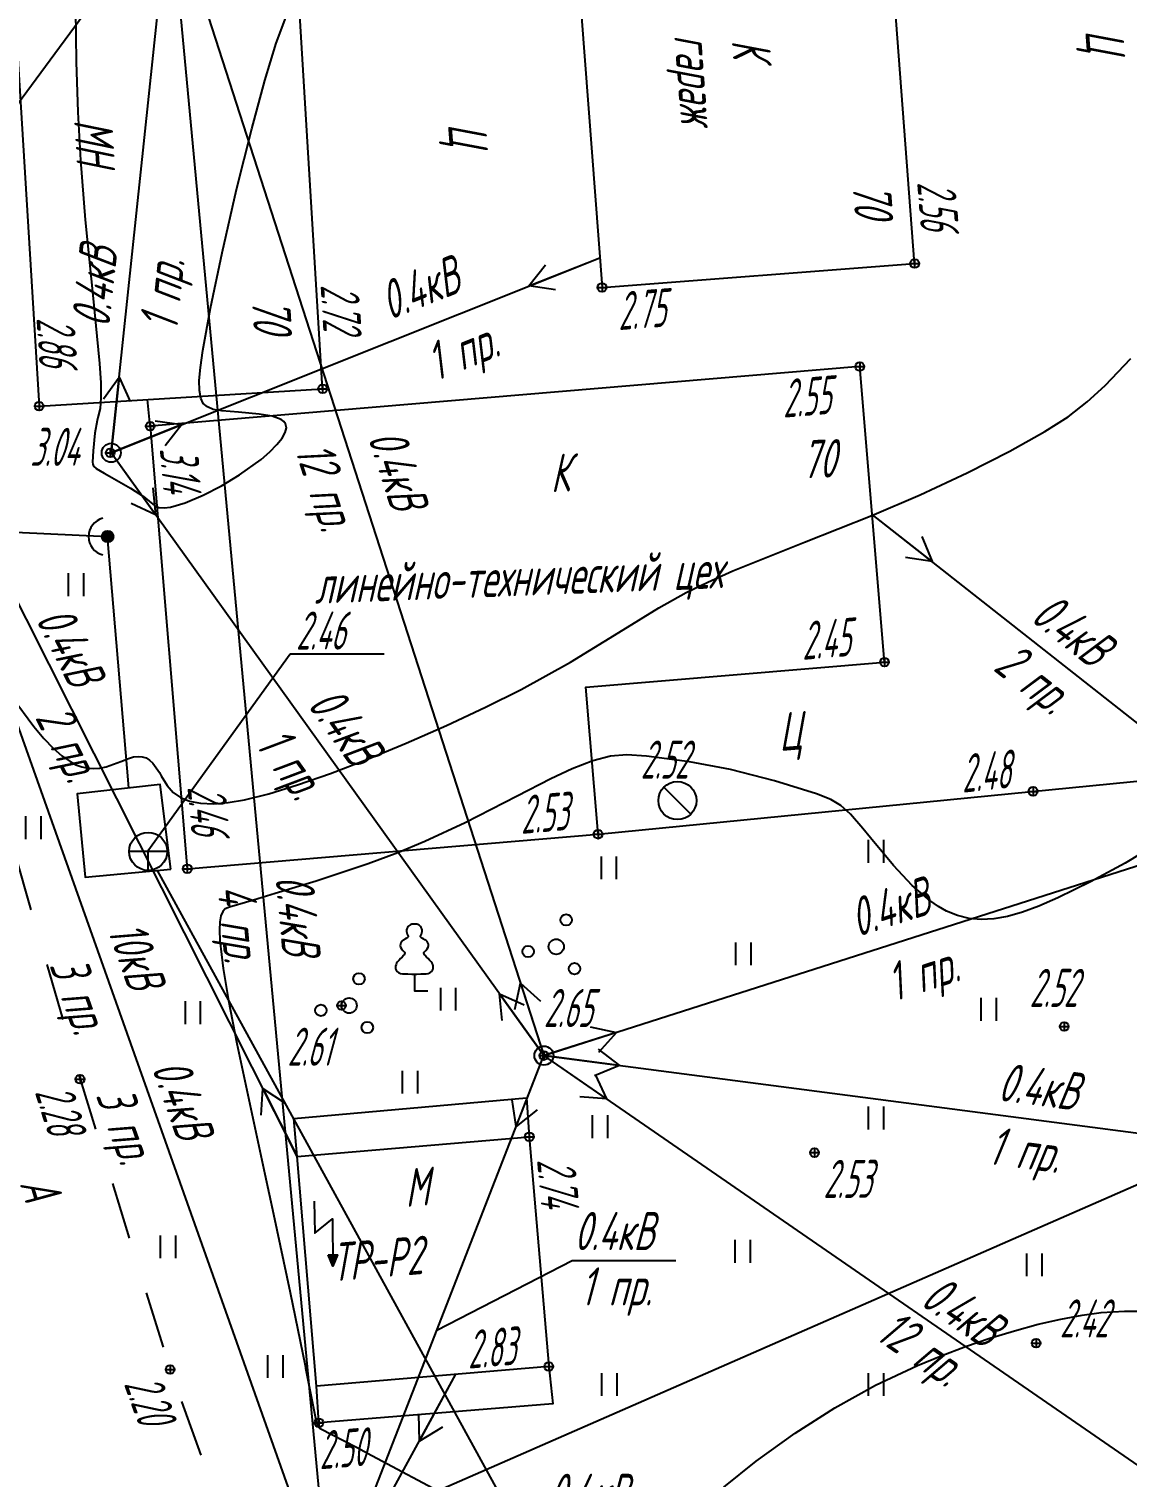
# Model space of a CAD drawing. Extents: x 1233805 to 1234355, y 654698 to 655114.
# Drawn here: x 1233962.3 to 1233991.12, y 654830.27 to 654868.29 of the extents above; entities that cross this region are included whole.
import ezdxf

# ---------------------------------------------------------------- set-up
doc = ezdxf.new("R2010")
doc.units = 0
doc.linetypes.add('ИИDash_15_15', pattern=[3, 1.5, -1.5])
for name, color, linetype, lineweight in [('ИИ_ВОДОПРОВОДЫ', 80, 'Continuous', 25), ('ИИ_ГОРИЗОНТАЛИ_ОСН', 32, 'Continuous', 25), ('ИИ_ДОРОГИ_АД', 7, 'Continuous', 25), ('ИИ_ЛЭП_ВН', 250, 'Continuous', 25), ('ИИ_ЛЭП_НН', 250, 'Continuous', 25), ('ИИ_ОБОРУДОВАНИЕ', 250, 'Continuous', 25), ('ИИ_ОГРАДЫ', 7, 'Continuous', 25), ('ИИ_ОТМЕТКИ', 7, 'Continuous', 25), ('ИИ_СООРУЖЕНИЕ', 7, 'Continuous', 25), ('ИИ_СТРОЕНИЕ', 7, 'Continuous', 25), ('ИИ_ТЕПЛОТРАССА', 5, 'Continuous', 25), ('ИИ_ТРУБОПРОВОДЫ', 7, 'Continuous', 25), ('ИИ_УГОДЬЯ', 7, 'Continuous', 25)]:
    doc.layers.add(name, color=color, linetype=linetype, lineweight=lineweight)
doc.styles.add('VNIPISIMPLEXCUR', font='simplex.shx', dxfattribs={"width": 0.8, "oblique": 15})
doc.styles.add('ГОСТ 2.304 КУРСИВ', font='cs_gost2304.shx', dxfattribs={"oblique": 15})
doc.linetypes.add('ИИ052801П', pattern='A,2,[39,3dservice.shx,S=0.8,R=0,X=0,Y=0],2', length=4)
doc.linetypes.add('ИИ054741_6', pattern='A,2,-0.5,[35,3dservice.shx,S=1,R=0,X=0,Y=0],-0.5,2', length=5)
doc.linetypes.add('ИИ054742_3', pattern='A,2,-0.5,[4,3dservice.shx,S=1,R=0,X=0,Y=0],-0.5,2', length=5)
doc.linetypes.add('ИИ251215', pattern='A,8,-0.6,["2Т",VNIPISIMPLEXCUR,S=2,R=0,X=0,Y=-1],-4.4,24', length=37)
doc.linetypes.add('ИИ251222', pattern='A,2,-2,3,-0.6,["В",VNIPISIMPLEXCUR,S=2,R=0,X=0,Y=-1],-2.8,3,-2,8,-2,8,-2,6', length=41.4)
doc.linetypes.add('ИИ251225', pattern='A,2,-2,3,-0.6,["2Т",VNIPISIMPLEXCUR,S=2,R=0,X=0,Y=-1],-4.4,3,-2,8,-2,8,-2,6', length=43)

# ---------------------------------------------------------------- blocks, each defined once
blk = doc.blocks.new('ИИ05401')
at = {"color": 0, "linetype": 'Continuous', "lineweight": 25}
for points in [[(-0.4, 1.2), (-0.4, 0)], [(0.4, 1.2), (0.4, 0)]]:
    blk.add_lwpolyline(points, dxfattribs=at)
blk = doc.blocks.new('ИИ053881')
at = {"color": 0, "linetype": 'Continuous', "lineweight": 25}
blk.add_lwpolyline([(0, 0.875), (0.129, 0.876), (0.342, 0.878), (0.479, 0.882), (0.614, 0.891), (0.726, 0.907), (0.816, 0.94), (0.906, 1), (0.956, 1.071), (0.983, 1.151), (0.991, 1.231), (0.986, 1.295), (0.963, 1.379), (0.932, 1.445), (0.884, 1.516), (0.798, 1.61), (0.719, 1.692), (0.646, 1.766), (0.575, 1.842), (0.536, 1.889), (0.511, 1.929), (0.501, 1.967), (0.504, 1.992), (0.518, 2.017), (0.545, 2.049), (0.608, 2.115), (0.679, 2.198), (0.732, 2.29), (0.745, 2.372), (0.736, 2.444), (0.709, 2.515), (0.672, 2.575), (0.633, 2.617), (0.596, 2.646), (0.548, 2.678), (0.495, 2.709), (0.408, 2.76), (0.363, 2.789), (0.336, 2.812), (0.324, 2.831), (0.321, 2.846), (0.325, 2.865), (0.335, 2.89), (0.353, 2.928), (0.372, 2.968), (0.4, 3.034), (0.413, 3.103), (0.412, 3.19), (0.398, 3.247), (0.363, 3.319), (0.32, 3.377), (0.284, 3.414), (0.246, 3.444), (0.181, 3.476), (0.125, 3.489), (0.07, 3.496), (0, 3.5), (-0.07, 3.496), (-0.125, 3.489), (-0.181, 3.476), (-0.246, 3.444), (-0.284, 3.414), (-0.32, 3.377), (-0.363, 3.319), (-0.398, 3.247), (-0.412, 3.19), (-0.413, 3.103), (-0.4, 3.034), (-0.372, 2.968), (-0.353, 2.928), (-0.335, 2.89), (-0.325, 2.865), (-0.321, 2.846), (-0.324, 2.831), (-0.336, 2.812), (-0.363, 2.789), (-0.408, 2.76), (-0.495, 2.709), (-0.548, 2.678), (-0.596, 2.646), (-0.633, 2.617), (-0.672, 2.575), (-0.709, 2.515), (-0.736, 2.444), (-0.745, 2.372), (-0.732, 2.29), (-0.679, 2.198), (-0.608, 2.115), (-0.545, 2.049), (-0.518, 2.017), (-0.504, 1.992), (-0.501, 1.967), (-0.511, 1.929), (-0.536, 1.889), (-0.575, 1.842), (-0.646, 1.766), (-0.719, 1.692), (-0.798, 1.61), (-0.884, 1.516), (-0.932, 1.445), (-0.963, 1.379), (-0.986, 1.295), (-0.991, 1.231), (-0.983, 1.151), (-0.956, 1.071), (-0.906, 1), (-0.816, 0.94), (-0.726, 0.907), (-0.614, 0.891), (-0.479, 0.882), (-0.342, 0.878), (-0.129, 0.876)], close=True, dxfattribs=at)
blk.add_lwpolyline([(0, 0.875), (0, 0), (0.7, 0)], dxfattribs=at)
blk = doc.blocks.new('ИИ05394')
at = {"color": 0, "linetype": 'Continuous', "lineweight": 25}
for centre, radius in [((0.52, 1.407), 0.3), ((-1.479, -0.253), 0.3), ((0, 0), 0.4), ((0.958, -1.154), 0.3)]:
    blk.add_circle(centre, radius, dxfattribs=at)
blk = doc.blocks.new('ИИ051144')
at = {"color": 0, "linetype": 'Continuous', "lineweight": 25, "flags": 128}
for points in [[(4, 0), (0, 0)], [(2.775, 0.707), (4, 0), (2.775, -0.707)]]:
    blk.add_lwpolyline(points, dxfattribs=at)
blk = doc.blocks.new('ИИ051081')
at = {"linetype": 'Continuous', "lineweight": 25}
blk.add_hatch(color=0, dxfattribs=at).paths.add_polyline_path([(-0.05, 0, 1), (0.05, 0, 1)])
at = {"color": 0, "linetype": 'Continuous', "lineweight": 25}
for radius in [0.5, 0.05]:
    blk.add_circle((0, 0), radius, dxfattribs=at)
blk = doc.blocks.new('ИИ05112')
at = {"linetype": 'Continuous'}
blk.add_hatch(color=0, dxfattribs=at).paths.add_polyline_path([(-0.201, 0.618), (0.297, 0.578), (0, 0)])
at = {"color": 0, "linetype": 'Continuous'}
blk.add_lwpolyline([(-0.691, 3.5), (-0.79, 1.812), (0.199, 2.492), (0, 0)], dxfattribs=at)
blk.add_lwpolyline([(-0.201, 0.618), (0.297, 0.578), (0, 0)], close=True, dxfattribs=at)
blk = doc.blocks.new('ИИ051178')
at = {"color": 0, "linetype": 'Continuous', "lineweight": 25, "flags": 128}
for points in [[(1, 0), (-1, 0)], [(0, -1), (0, 0)]]:
    blk.add_lwpolyline(points, dxfattribs=at)
at = {"color": 0, "linetype": 'Continuous', "lineweight": 25}
blk.add_circle((0, 0), 1, dxfattribs=at)
at = {"color": 0, "linetype": 'Continuous', "style": 'VNIPISIMPLEXCUR', "oblique": 15, "width": 0.8}
for tag, p in [('NUMBER', (1.7, -1)), ('HATCH', (1.7, -4.4)), ('HEIGHT', (1.7, -7.8)), ('TOP1', (1.7, -11.2)), ('TOP2', (1.7, -14.6)), ('TOP3', (1.7, -18)), ('TOP4', (1.7, -21.4)), ('TOP5', (1.7, -24.8)), ('BOTTOM', (1.7, -28.2))]:
    blk.add_attdef(tag, p, '', height=2, dxfattribs=at)
blk = doc.blocks.new('ИИ12126')
at = {"linetype": 'Continuous'}
h = blk.add_hatch(dxfattribs=at)
h.set_pattern_fill('ANSI31', color=0, scale=0.01, angle=45, style=0)
edge = h.paths.add_edge_path()
edge.add_arc((0, 0), 0.3, 0, 360)
at = {"color": 0, "linetype": 'Continuous'}
blk.add_circle((0, 0), 0.3, dxfattribs=at)
blk.add_arc((0, 0), 1, 105, 255, dxfattribs=at)
blk = doc.blocks.new('ИИ051171')
at = {"color": 0, "linetype": 'Continuous', "lineweight": 25, "flags": 128}
blk.add_lwpolyline([(0.707, -0.707), (-0.707, 0.707)], dxfattribs=at)
at = {"color": 0, "linetype": 'Continuous', "lineweight": 25}
blk.add_circle((0, 0), 1, dxfattribs=at)
at = {"color": 0, "linetype": 'Continuous', "style": 'VNIPISIMPLEXCUR', "oblique": 15, "width": 0.8}
for tag, p in [('NUMBER', (1.7, -1)), ('HATCH', (1.7, -4.4)), ('HEIGHT', (1.7, -7.8)), ('TOP1', (1.7, -11.2)), ('TOP2', (1.7, -14.6)), ('TOP3', (1.7, -18)), ('TOP4', (1.7, -21.4)), ('TOP5', (1.7, -24.8)), ('BOTTOM', (1.7, -28.2))]:
    blk.add_attdef(tag, p, '', height=2, dxfattribs=at)
blk = doc.blocks.new('PICKET')
at = {"color": 0, "linetype": 'Continuous', "lineweight": 25}
for p, q in [((-0.23, 0), (0.23, 0)), ((0, 0.23), (0, -0.23))]:
    blk.add_line(p, q, dxfattribs=at)
blk.add_circle((0, 0), 0.23, dxfattribs=at)
at = {"color": 0, "linetype": 'Continuous', "style": 'VNIPISIMPLEXCUR', "oblique": 15, "width": 0.8}
blk.add_attdef('OTMETKA', (1.25, 0.3), '', height=2, dxfattribs=at)
at = {"color": 8, "linetype": 'Continuous', "style": 'VNIPISIMPLEXCUR', "oblique": 15, "width": 0.8, "flags": 1}
blk.add_attdef('NOMER', (1.25, -2.7), '', height=2, dxfattribs=at)
blk = doc.blocks.new('*U168')
at = {"color": 0, "linetype": 'ByBlock', "lineweight": -2}
for points in [[(0, 0), (7.461, 10.346)], [(7.461, 10.346), (12.405, 10.346)]]:
    blk.add_lwpolyline(points, dxfattribs=at)

msp = doc.modelspace()

# ---------------------------------------------------------------- linework, layer by layer
at = {"layer": 'ИИ_ВОДОПРОВОДЫ', "linetype": 'ИИ251222', "flags": 128}
msp.add_lwpolyline([(1233961.805, 654824.993), (1234007.509, 654845.007), (1234046.966, 654859.039)], dxfattribs=at)
at = {"layer": 'ИИ_ГОРИЗОНТАЛИ_ОСН', "flags": 128}
for points, elevation in [([(1233963.517, 654868.791), (1233963.534, 654867.426), (1233963.578, 654866.105), (1233963.649, 654864.839), (1233963.776, 654863.278), (1233963.984, 654861.215), (1233964.152, 654859.506), (1233964.184, 654858.994), (1233964.187, 654858.604), (1233964.164, 654858.325), (1233964.109, 654858.088), (1233964.085, 654858.005), (1233964.025, 654857.673), (1233963.98, 654857.209), (1233963.966, 654856.915), (1233963.972, 654856.862), (1233963.994, 654856.809), (1233964.059, 654856.75), (1233964.271, 654856.625), (1233964.412, 654856.547), (1233964.964, 654856.235), (1233965.306, 654856.01), (1233965.453, 654855.89), (1233965.595, 654855.779), (1233965.708, 654855.728), (1233965.844, 654855.713), (1233966.017, 654855.735), (1233966.399, 654855.849), (1233966.867, 654856.044), (1233967.356, 654856.294), (1233967.828, 654856.579), (1233968.391, 654856.987), (1233968.622, 654857.187), (1233968.808, 654857.374), (1233968.943, 654857.542), (1233969.026, 654857.691), (1233969.057, 654857.817), (1233969.036, 654857.921), (1233968.989, 654857.981), (1233968.915, 654858.033), (1233968.681, 654858.118), (1233968.337, 654858.177), (1233967.802, 654858.224), (1233967.359, 654858.262), (1233967.132, 654858.301), (1233966.981, 654858.363), (1233966.875, 654858.458), (1233966.807, 654858.596), (1233966.772, 654858.792), (1233966.769, 654859.054), (1233966.798, 654859.4), (1233966.861, 654859.85), (1233967.062, 654860.958), (1233967.368, 654862.411), (1233967.749, 654864.072), (1233968.145, 654865.669), (1233968.487, 654866.934), (1233968.789, 654867.917), (1233969.063, 654868.66)], 3), ([(1233961.855, 654850.745), (1233962.427, 654849.971), (1233962.689, 654849.663), (1233962.935, 654849.407), (1233963.165, 654849.203), (1233963.378, 654849.053), (1233963.532, 654848.971), (1233963.686, 654848.914), (1233963.842, 654848.88), (1233964, 654848.869), (1233964.157, 654848.88), (1233964.321, 654848.913), (1233964.711, 654849.057), (1233964.913, 654849.138), (1233965.046, 654849.175), (1233965.165, 654849.189), (1233965.273, 654849.18), (1233965.372, 654849.148), (1233965.465, 654849.091), (1233965.553, 654849.01), (1233965.725, 654848.764), (1233965.771, 654848.679), (1233965.924, 654848.423), (1233966.082, 654848.244), (1233966.278, 654848.108), (1233966.514, 654848.013), (1233966.802, 654847.959), (1233967.138, 654847.947), (1233967.523, 654847.979), (1233967.959, 654848.053), (1233968.594, 654848.209), (1233969.349, 654848.44), (1233970.215, 654848.742), (1233971.17, 654849.108), (1233972.204, 654849.535), (1233973.259, 654850), (1233974.286, 654850.48), (1233975.223, 654850.947), (1233976.518, 654851.659), (1233977.899, 654852.511), (1233978.833, 654853.092), (1233979.554, 654853.493), (1233980.116, 654853.767), (1233980.776, 654854.059), (1233982.657, 654854.812), (1233984.421, 654855.513), (1233985.691, 654856.06), (1233986.928, 654856.637), (1233988.05, 654857.204), (1233988.967, 654857.717), (1233989.575, 654858.108), (1233990.076, 654858.494), (1233990.547, 654858.931), (1233991.221, 654859.633)], 2.5), ([(1233991.957, 654846.919), (1233991.073, 654846.39), (1233990.16, 654845.892), (1233989.307, 654845.473), (1233988.807, 654845.256), (1233988.375, 654845.097), (1233987.987, 654844.988), (1233987.631, 654844.925), (1233987.296, 654844.907), (1233986.979, 654844.935), (1233986.676, 654845.008), (1233986.384, 654845.129), (1233986.17, 654845.25), (1233985.949, 654845.402), (1233985.484, 654845.802), (1233984.989, 654846.325), (1233984.385, 654847.054), (1233984.191, 654847.295), (1233983.864, 654847.671), (1233983.608, 654847.903), (1233983.346, 654848.061), (1233982.973, 654848.209), (1233981.871, 654848.55), (1233980.713, 654848.842), (1233979.637, 654849.047), (1233978.513, 654849.196), (1233977.989, 654849.23), (1233977.562, 654849.194), (1233977.098, 654849.077), (1233976.555, 654848.866), (1233975.994, 654848.599), (1233975.111, 654848.145), (1233973.745, 654847.447), (1233972.693, 654846.958), (1233971.977, 654846.661), (1233971.2, 654846.369), (1233969.833, 654845.91), (1233968.764, 654845.587), (1233968.764, 654845.587), (1233968.191, 654845.418), (1233967.559, 654845.23), (1233967.452, 654845.186), (1233967.383, 654845.116), (1233967.334, 654845.003), (1233967.305, 654844.844), (1233967.296, 654844.627), (1233967.308, 654844.352), (1233967.394, 654843.624), (1233967.539, 654842.779), (1233967.759, 654841.649), (1233968.492, 654838.22), (1233968.721, 654837.173), (1233969.157, 654835.118), (1233969.546, 654833.195), (1233969.559, 654833.128), (1233969.814, 654831.859), (1233969.876, 654831.607), (1233969.938, 654831.545), (1233969.946, 654831.542), (1233970.892, 654831.056), (1233971.295, 654830.837), (1233973.304, 654829.765)], 2.5), ([(1233980.538, 654830.003), (1233981.39, 654830.682), (1233982.413, 654831.424), (1233983.455, 654832.088), (1233984.524, 654832.678), (1233985.626, 654833.198), (1233986.242, 654833.453), (1233986.879, 654833.693), (1233987.525, 654833.913), (1233988.168, 654834.11), (1233988.793, 654834.279), (1233989.389, 654834.417), (1233989.944, 654834.52), (1233990.447, 654834.588), (1233991.053, 654834.627), (1233991.777, 654834.623)], 2.5)]:
    msp.add_lwpolyline(points, dxfattribs=dict(at, elevation=elevation))
at = {"layer": 'ИИ_ДОРОГИ_АД', "linetype": 'ИИDash_15_15', "flags": 128}
msp.add_lwpolyline([(1233959.096, 654822.006), (1233963.325, 654823.85), (1233962.586, 654827.758), (1233961.317, 654834.175), (1233960.294, 654840.277), (1233960.188, 654844.502), (1233959.025, 654848.986), (1233958.125, 654849.706), (1233957.033, 654854.552), (1233955.702, 654856.815), (1233954.609, 654858.602), (1233955.487, 654860.865), (1233958.556, 654858.947), (1233959.078, 654857.019), (1233958.946, 654855.11), (1233961.032, 654849.725), (1233963.638, 654840.712), (1233966.002, 654833.093), (1233968.19, 654826.985), (1233969.634, 654822.267), (1233970.21, 654821.971), (1233971.37, 654821.609), (1233983.364, 654823.071), (1233994.445, 654824.587), (1234002.148, 654825.517), (1234008.939, 654826.196), (1234013.097, 654826.94), (1234014.156, 654829.95), (1234015.401, 654834.283), (1234013.519, 654842.544), (1234013.45, 654843.56), (1234013.335, 654845.47), (1234013.056, 654849.449), (1234009.873, 654849.718), (1234007.665, 654849.905), (1234007.278, 654851.206), (1234006.431, 654851.238), (1234005.84, 654851.846), (1234002.099, 654851.494), (1234000.973, 654850.015), (1234000.512, 654849.44)], dxfattribs=at)
at = {"layer": 'ИИ_ЛЭП_ВН', "flags": 128}
msp.add_lwpolyline([(1233958.083, 654861.007), (1233970.192, 654826.909), (1233971.971, 654794.822), (1233974.531, 654745.11), (1233976.816, 654705.267), (1233977.1, 654701.12)], dxfattribs=at)
at = {"layer": 'ИИ_ЛЭП_НН', "flags": 128}
for points in [[(1233965.996, 654871.74), (1233958.083, 654861.007)], [(1233964.457, 654857.16), (1233965.996, 654871.74)], [(1233965.996, 654871.74), (1233975.816, 654841.333)], [(1233970.192, 654826.909), (1233965.996, 654871.74)], [(1233964.457, 654857.16), (1233977.281, 654862.282)], [(1233969.335, 654838.688), (1233958.083, 654861.007)], [(1233975.816, 654841.333), (1233964.457, 654857.16)], [(1233994.78, 654847.401), (1233984.432, 654855.544)], [(1233975.816, 654841.333), (1233994.78, 654847.401)], [(1233970.192, 654826.909), (1233975.816, 654841.333)], [(1233995.192, 654827.967), (1233975.816, 654841.333)], [(1233975.816, 654841.333), (1234027.123, 654834.629)], [(1233973.004, 654834.121), (1233976.557, 654835.956), (1233979.28, 654835.956)], [(1233970.192, 654826.909), (1233973.506, 654832.967)]]:
    msp.add_lwpolyline(points, dxfattribs=at)
at = {"layer": 'ИИ_ОБОРУДОВАНИЕ'}
msp.add_lwpolyline([(1233969.335, 654838.688), (1233975.433, 654839.203), (1233975.942, 654833.172), (1233969.844, 654832.658)], close=True, dxfattribs=at)
at = {"layer": 'ИИ_ОГРАДЫ', "linetype": 'ИИ054741_6'}
msp.add_lwpolyline([(1233977.237, 654847.144), (1234005.255, 654849.908), (1234005.155, 654851.346)], dxfattribs=at)
at = {"layer": 'ИИ_ОГРАДЫ', "linetype": 'ИИ054742_3', "flags": 128}
for points in [[(1233969.335, 654838.688), (1233969.247, 654839.682), (1233975.361, 654840.228), (1233975.433, 654839.203)], [(1233975.942, 654833.172), (1233976.046, 654832.187), (1233969.91, 654831.694), (1233969.844, 654832.658)]]:
    msp.add_lwpolyline(points, dxfattribs=at)
at = {"layer": 'ИИ_СООРУЖЕНИЕ', "linetype": 'ИИ052801П', "flags": 128}
msp.add_lwpolyline([(1233965.48, 654857.861), (1233965.411, 654858.559)], dxfattribs=at)
at = {"layer": 'ИИ_СТРОЕНИЕ'}
for points in [[(1233976.616, 654871.024), (1233977.341, 654861.503), (1233985.548, 654862.128), (1233984.823, 654871.649)], [(1233961.817, 654870.661), (1233962.563, 654858.386), (1233970.007, 654858.839), (1233969.261, 654871.113)], [(1233965.48, 654857.861), (1233966.455, 654846.24), (1233977.237, 654847.144), (1233976.913, 654851.008), (1233984.757, 654851.666), (1233984.107, 654859.423)]]:
    msp.add_lwpolyline(points, close=True, dxfattribs=at)
at = {"layer": 'ИИ_ТЕПЛОТРАССА', "linetype": 'ИИ251215', "flags": 128}
msp.add_lwpolyline([(1233931.516, 654856.298), (1233932.919, 654856.228), (1233933.588, 654856.219), (1233942.15, 654855.868), (1233954.679, 654855.389), (1233961.191, 654855.111), (1233964.364, 654854.96)], dxfattribs=at)
at = {"layer": 'ИИ_ТЕПЛОТРАССА', "linetype": 'ИИ251225', "flags": 128}
for points in [[(1233964.922, 654848.362), (1233964.364, 654854.96)], [(1233965.667, 654846.192), (1233978.625, 654822.583), (1233990.812, 654810.725)]]:
    msp.add_lwpolyline(points, dxfattribs=at)
at = {"layer": 'ИИ_ТРУБОПРОВОДЫ', "flags": 128}
msp.add_lwpolyline([(1233966.02, 654846.225), (1233965.742, 654848.455), (1233963.562, 654848.207), (1233963.77, 654846.017)], close=True, dxfattribs=at)

# ---------------------------------------------------------------- block references
at = {"layer": 'ИИ_ЛЭП_НН'}
for p, xscale, yscale, zscale, rotation in [((1233977.281, 654862.282), 0.4999999999999996, 0.4999999999999996, 0.4999999999999996, 201.7727536490357), ((1233964.457, 654857.16), 0.4999999999999997, 0.4999999999999997, 0.4999999999999997, 83.97280344447339), ((1233964.457, 654857.16), 0.4999999999999996, 0.4999999999999996, 0.4999999999999996, 21.77275364772208), ((1233964.457, 654857.16), 0.4999999999999997, 0.4999999999999997, 0.4999999999999997, 305.6669898466953), ((1233984.432, 654855.544), 0.4999999999999996, 0.4999999999999996, 0.4999999999999996, 321.7994261331517), ((1233975.816, 654841.333), 0.4999999999999997, 0.4999999999999997, 0.4999999999999997, 125.666989844213), ((1233975.816, 654841.333), 0.4999999999999995, 0.4999999999999995, 0.4999999999999995, 107.8969078042607), ((1233975.816, 654841.333), 0.4999999999999994, 0.4999999999999994, 0.4999999999999994, 17.74171075133654), ((1233975.816, 654841.333), 0.4999999999999997, 0.4999999999999997, 0.4999999999999997, 325.4024493107378), ((1233975.816, 654841.333), 0.4999999999999997, 0.4999999999999997, 0.4999999999999997, 352.5556634091045), ((1233975.816, 654841.333), 0.4999999999999996, 0.4999999999999996, 0.4999999999999996, 248.7003761249295), ((1233969.335, 654838.688), 0.4999999999999997, 0.4999999999999997, 0.4999999999999997, 116.755087985141), ((1233973.506, 654832.967), 0.4999999999999997, 0.4999999999999997, 0.4999999999999997, 241.3152399499983)]:
    msp.add_blockref('ИИ051144', p, dxfattribs=dict(at, xscale=xscale, yscale=yscale, zscale=zscale, rotation=rotation))
at = {"layer": 'ИИ_ЛЭП_НН', "xscale": 0.5, "yscale": 0.5, "zscale": 0.5}
for p in [(1233964.457, 654857.16), (1233975.816, 654841.333)]:
    msp.add_blockref('ИИ051081', p, dxfattribs=at)
at = {"layer": 'ИИ_ОБОРУДОВАНИЕ', "xscale": 0.4999999999999998, "yscale": 0.4999999999999998, "zscale": 0.4999999999999998, "rotation": 4.999999999999998}
msp.add_blockref('ИИ05112', (1233970.279, 654835.801), dxfattribs=at)
at = {"layer": 'ИИ_ОТМЕТКИ'}
ref = msp.add_blockref('PICKET', (1233985.548, 654862.128, 2.561), dxfattribs=dict(at, xscale=0.5, yscale=0.5, zscale=0.5))
ref.add_attrib('OTMETKA', '2.56', (1233985.614, 654864.26, 2.561), dxfattribs={"layer": '0', "color": 0, "linetype": 'Continuous', "height": 1, "rotation": 274.3542, "style": 'ГОСТ 2.304 КУРСИВ', "oblique": 15, "width": 0.65})
ref = msp.add_blockref('PICKET', (1233970.007, 654858.839, 2.718), dxfattribs=dict(at, xscale=0.5, yscale=0.5, zscale=0.5))
ref.add_attrib('OTMETKA', '2.72', (1233969.953, 654861.565, 2.718), dxfattribs={"layer": '0', "color": 0, "linetype": 'Continuous', "height": 1, "rotation": 273.4786, "style": 'ГОСТ 2.304 КУРСИВ', "oblique": 15, "width": 0.65})
ref = msp.add_blockref('PICKET', (1233977.341, 654861.503, 2.75), dxfattribs=dict(at, xscale=0.5, yscale=0.5, zscale=0.5))
ref.add_attrib('OTMETKA', '2.75', (1233977.779, 654860.38, 2.75), dxfattribs={"layer": '0', "color": 0, "linetype": 'Continuous', "height": 1, "rotation": 4.3542, "style": 'ГОСТ 2.304 КУРСИВ', "oblique": 15, "width": 0.65})
ref = msp.add_blockref('PICKET', (1233962.563, 654858.386, 2.859), dxfattribs=dict(at, xscale=0.5, yscale=0.5, zscale=0.5))
ref.add_attrib('OTMETKA', '2.86', (1233962.495, 654860.698, 2.859), dxfattribs={"layer": '0', "color": 0, "linetype": 'Continuous', "height": 1, "rotation": 273.4786, "style": 'ГОСТ 2.304 КУРСИВ', "oblique": 15, "width": 0.65})
ref = msp.add_blockref('PICKET', (1233984.107, 654859.423, 2.553), dxfattribs=dict(at, xscale=0.5, yscale=0.5, zscale=0.5))
ref.add_attrib('OTMETKA', '2.55', (1233982.102, 654858.081, 2.553), dxfattribs={"layer": '0', "color": 0, "linetype": 'Continuous', "height": 1, "rotation": 4.7932, "style": 'ГОСТ 2.304 КУРСИВ', "oblique": 15, "width": 0.65})
ref = msp.add_blockref('PICKET', (1233965.48, 654857.861, 3.135), dxfattribs=dict(at, xscale=0.5, yscale=0.5, zscale=0.5))
ref.add_attrib('OTMETKA', '3.14', (1233965.727, 654857.267, 3.135), dxfattribs={"layer": '0', "color": 0, "linetype": 'Continuous', "height": 1, "rotation": 274.7932, "style": 'ГОСТ 2.304 КУРСИВ', "oblique": 15, "width": 0.65})
ref = msp.add_blockref('PICKET', (1233964.432, 654857.16, 3.04), dxfattribs=dict(at, xscale=0.5, yscale=0.5, zscale=0.5))
ref.add_attrib('OTMETKA', '3.04', (1233962.33, 654856.816, 3.04), dxfattribs={"layer": '0', "color": 0, "linetype": 'Continuous', "height": 1, "style": 'ГОСТ 2.304 КУРСИВ', "oblique": 15, "width": 0.65})
ref = msp.add_blockref('PICKET', (1233984.757, 654851.666, 2.451), dxfattribs=dict(at, xscale=0.5, yscale=0.5, zscale=0.5))
ref.add_attrib('OTMETKA', '2.45', (1233982.608, 654851.722, 2.451), dxfattribs={"layer": '0', "color": 0, "linetype": 'Continuous', "height": 1, "rotation": 4.7932, "style": 'ГОСТ 2.304 КУРСИВ', "oblique": 15, "width": 0.65})
ref = msp.add_blockref('PICKET', (1233988.656, 654848.271, 2.479), dxfattribs=dict(at, xscale=0.5, yscale=0.5, zscale=0.5))
ref.add_attrib('OTMETKA', '2.48', (1233986.803, 654848.236, 2.479), dxfattribs={"layer": '0', "color": 0, "linetype": 'Continuous', "height": 1, "rotation": 5.6344, "style": 'ГОСТ 2.304 КУРСИВ', "oblique": 15, "width": 0.65})
ref = msp.add_blockref('PICKET', (1233966.455, 654846.24, 2.459), dxfattribs=dict(at, xscale=0.5, yscale=0.5, zscale=0.5))
ref.add_attrib('OTMETKA', '2.46', (1233966.458, 654848.383, 2.459), dxfattribs={"layer": '0', "color": 0, "linetype": 'Continuous', "height": 1, "rotation": 274.7932, "style": 'ГОСТ 2.304 КУРСИВ', "oblique": 15, "width": 0.65})
ref = msp.add_blockref('PICKET', (1233977.237, 654847.144, 2.529), dxfattribs=dict(at, xscale=0.5, yscale=0.5, zscale=0.5))
ref.add_attrib('OTMETKA', '2.53', (1233975.222, 654847.153, 2.529), dxfattribs={"layer": '0', "color": 0, "linetype": 'Continuous', "height": 1, "rotation": 4.7932, "style": 'ГОСТ 2.304 КУРСИВ', "oblique": 15, "width": 0.65})
ref = msp.add_blockref('PICKET', (1233989.475, 654842.097, 2.521), dxfattribs=dict(at, xscale=0.5, yscale=0.5, zscale=0.5))
ref.add_attrib('OTMETKA', '2.52', (1233988.566, 654842.612, 2.521), dxfattribs={"layer": '0', "color": 0, "linetype": 'Continuous', "height": 1, "style": 'ГОСТ 2.304 КУРСИВ', "oblique": 15, "width": 0.65})
ref = msp.add_blockref('PICKET', (1233975.816, 654841.333, 2.652), dxfattribs=dict(at, xscale=0.5, yscale=0.5, zscale=0.5))
ref.add_attrib('OTMETKA', '2.65', (1233975.813, 654842.084, 2.652), dxfattribs={"layer": '0', "color": 0, "linetype": 'Continuous', "height": 1, "style": 'ГОСТ 2.304 КУРСИВ', "oblique": 15, "width": 0.65})
ref = msp.add_blockref('PICKET', (1233970.501, 654842.648, 2.607), dxfattribs=dict(at, xscale=0.5, yscale=0.5, zscale=0.5))
ref.add_attrib('OTMETKA', '2.61', (1233969.086, 654841.067, 2.607), dxfattribs={"layer": '0', "color": 0, "linetype": 'Continuous', "height": 1, "style": 'ГОСТ 2.304 КУРСИВ', "oblique": 15, "width": 0.65})
ref = msp.add_blockref('PICKET', (1233963.638, 654840.712, 2.284), dxfattribs=dict(at, xscale=0.5, yscale=0.5, zscale=0.5))
ref.add_attrib('OTMETKA', '2.28', (1233962.447, 654840.38, 2.284), dxfattribs={"layer": '0', "color": 0, "linetype": 'Continuous', "height": 1, "rotation": 287.245, "style": 'ГОСТ 2.304 КУРСИВ', "oblique": 15, "width": 0.65})
ref = msp.add_blockref('PICKET', (1233975.433, 654839.203, 2.74), dxfattribs=dict(at, xscale=0.5, yscale=0.5, zscale=0.5))
ref.add_attrib('OTMETKA', '2.74', (1233975.635, 654838.593, 2.74), dxfattribs={"layer": '0', "color": 0, "linetype": 'Continuous', "height": 1, "rotation": 274.8221, "style": 'ГОСТ 2.304 КУРСИВ', "oblique": 15, "width": 0.65})
ref = msp.add_blockref('PICKET', (1233982.919, 654838.786, 2.531), dxfattribs=dict(at, xscale=0.5, yscale=0.5, zscale=0.5))
ref.add_attrib('OTMETKA', '2.53', (1233983.152, 654837.597, 2.531), dxfattribs={"layer": '0', "color": 0, "linetype": 'Continuous', "height": 1, "style": 'ГОСТ 2.304 КУРСИВ', "oblique": 15, "width": 0.65})
ref = msp.add_blockref('PICKET', (1233988.736, 654833.783, 2.424), dxfattribs=dict(at, xscale=0.5, yscale=0.5, zscale=0.5))
ref.add_attrib('OTMETKA', '2.42', (1233989.361, 654833.933, 2.424), dxfattribs={"layer": '0', "color": 0, "linetype": 'Continuous', "height": 1, "style": 'ГОСТ 2.304 КУРСИВ', "oblique": 15, "width": 0.65})
ref = msp.add_blockref('PICKET', (1233975.942, 654833.172, 2.83), dxfattribs=dict(at, xscale=0.5, yscale=0.5, zscale=0.5))
ref.add_attrib('OTMETKA', '2.83', (1233973.833, 654833.113, 2.83), dxfattribs={"layer": '0', "color": 0, "linetype": 'Continuous', "height": 1, "rotation": 4.8221, "style": 'ГОСТ 2.304 КУРСИВ', "oblique": 15, "width": 0.65})
ref = msp.add_blockref('PICKET', (1233966.002, 654833.093, 2.195), dxfattribs=dict(at, xscale=0.5, yscale=0.5, zscale=0.5))
ref.add_attrib('OTMETKA', '2.20', (1233964.784, 654832.716, 2.195), dxfattribs={"layer": '0', "color": 0, "linetype": 'Continuous', "height": 1, "rotation": 289.7057, "style": 'ГОСТ 2.304 КУРСИВ', "oblique": 15, "width": 0.65})
ref = msp.add_blockref('PICKET', (1233969.91, 654831.694, 2.504), dxfattribs=dict(at, xscale=0.5, yscale=0.5, zscale=0.5))
ref.add_attrib('OTMETKA', '2.50', (1233969.934, 654830.471, 2.504), dxfattribs={"layer": '0', "color": 0, "linetype": 'Continuous', "height": 1, "rotation": 4.5922, "style": 'ГОСТ 2.304 КУРСИВ', "oblique": 15, "width": 0.65})
at = {"layer": 'ИИ_ТЕПЛОТРАССА', "color": 7, "xscale": 0.5, "yscale": 0.5, "zscale": 0.5}
for name, p in [('ИИ12126', (1233964.364, 654854.96)), ('*U168', (1233965.422, 654846.71, 2.46))]:
    msp.add_blockref(name, p, dxfattribs=at)
at = {"layer": 'ИИ_ТЕПЛОТРАССА', "color": 7}
ref = msp.add_blockref('ИИ051178', (1233965.427, 654846.695, 2.46), dxfattribs=dict(at, xscale=0.5, yscale=0.5, zscale=0.5))
ref.add_attrib('HATCH', '2.46', (1233969.311, 654851.993, 2.46), dxfattribs={"layer": '0', "color": 0, "linetype": 'Continuous', "height": 1, "rotation": 360, "style": 'ГОСТ 2.304 КУРСИВ', "oblique": 15, "width": 0.65})
at = {"layer": 'ИИ_ТРУБОПРОВОДЫ'}
ref = msp.add_blockref('ИИ051171', (1233979.32, 654848.03, 2.52), dxfattribs=dict(at, xscale=0.5, yscale=0.5, zscale=0.5))
ref.add_attrib('HATCH', '2.52', (1233978.355, 654848.606, 2.52), dxfattribs={"layer": '0', "color": 0, "linetype": 'Continuous', "height": 1, "rotation": 360, "style": 'ГОСТ 2.304 КУРСИВ', "oblique": 15, "width": 0.65})
at = {"layer": 'ИИ_УГОДЬЯ', "xscale": 0.5, "yscale": 0.5, "zscale": 0.5}
for name, p in [('ИИ05401', (1233963.528, 654853.397)), ('ИИ05401', (1233962.407, 654847.019)), ('ИИ05401', (1233984.528, 654846.397)), ('ИИ05401', (1233977.517, 654845.965)), ('ИИ05394', (1233976.14, 654844.192, -11.67)), ('ИИ053881', (1233972.415, 654843.038, -11.67)), ('ИИ05401', (1233981.046, 654843.705)), ('ИИ05394', (1233970.701, 654842.648, -11.67)), ('ИИ05401', (1233973.297, 654842.517)), ('ИИ05401', (1233966.595, 654842.16)), ('ИИ05401', (1233987.487, 654842.246)), ('ИИ05401', (1233972.297, 654840.336)), ('ИИ05401', (1233984.528, 654839.397)), ('ИИ05401', (1233977.287, 654839.168)), ('ИИ05401', (1233965.941, 654836.014)), ('ИИ05401', (1233981.028, 654835.897)), ('ИИ05401', (1233988.687, 654835.542)), ('ИИ05401', (1233968.763, 654832.871)), ('ИИ05401', (1233977.528, 654832.397)), ('ИИ05401', (1233984.528, 654832.397))]:
    msp.add_blockref(name, p, dxfattribs=at)

# ---------------------------------------------------------------- texts
at = {"layer": 'ИИ_ДОРОГИ_АД', "style": 'ГОСТ 2.304 КУРСИВ', "oblique": 15, "width": 0.8}
for s, rotation, p in [('Ц', 274.3542, (1233990.025, 654868.248)), ('Ц', 274.3542, (1233973.296, 654865.794)), ('Ц', 4.7932, (1233982.005, 654849.328)), ('А', 287.245, (1233962.046, 654837.976))]:
    msp.add_text(s, height=1, rotation=rotation, dxfattribs=at).set_placement(p)
at = {"layer": 'ИИ_ЛЭП_ВН', "style": 'ГОСТ 2.304 КУРСИВ', "oblique": 15, "width": 0.8}
for s, p in [('10кВ', (1233964.353, 654844.629)), ('3 пр.', (1233962.826, 654843.71))]:
    msp.add_text(s, height=1, rotation=289.5517, dxfattribs=at).set_placement(p)
at = {"layer": 'ИИ_ЛЭП_НН', "style": 'ГОСТ 2.304 КУРСИВ', "oblique": 15, "width": 0.8}
for s, rotation, p in [('0.4кВ', 83.9728, (1233964.405, 654860.423)), ('1 пр.', 83.9728, (1233966.19, 654860.347)), ('0.4кВ', 21.7728, (1233971.757, 654860.634)), ('1 пр.', 21.7728, (1233972.979, 654859.031)), ('0.4кВ', 287.8969, (1233971.184, 654857.578)), ('12 пр.', 287.8969, (1233969.276, 654857.234)), ('0.4кВ', 321.7994, (1233988.549, 654852.779)), ('0.4кВ', 296.7551, (1233962.456, 654852.804)), ('2 пр.', 321.7994, (1233987.581, 654851.471)), ('0.4кВ', 305.667, (1233969.582, 654850.55)), ('2 пр.', 296.7551, (1233962.447, 654850.213)), ('1 пр.', 305.667, (1233968.224, 654849.492)), ('0.4кВ', 275.347, (1233968.763, 654846.036)), ('0.4кВ', 17.7417, (1233984.037, 654844.439)), ('4 пр.', 275.347, (1233967.243, 654845.763)), ('1 пр.', 17.7417, (1233985.011, 654842.745)), ('0.4кВ', 289.5517, (1233965.508, 654841.025)), ('0.4кВ', 352.5557, (1233987.703, 654840.16)), ('3 пр.', 289.5517, (1233964.044, 654840.293)), ('1 пр.', 352.5557, (1233987.452, 654838.488)), ('0.4кВ', 325.4024, (1233985.656, 654834.814)), ('12 пр.', 325.4024, (1233984.486, 654833.911))]:
    msp.add_text(s, height=1, rotation=rotation, dxfattribs=at).set_placement(p)
for s, p in [('0.4кВ', (1233976.605, 654836.228)), ('1 пр.', (1233976.778, 654834.774)), ('0.4кВ', (1233975.937, 654829.355))]:
    msp.add_text(s, height=1, dxfattribs=at).set_placement(p)
at = {"layer": 'ИИ_ОБОРУДОВАНИЕ', "style": 'ГОСТ 2.304 КУРСИВ', "oblique": 15, "width": 0.8}
for s, p in [('М', (1233972.19, 654837.355)), ('ТР-Р2', (1233970.272, 654835.401))]:
    msp.add_text(s, height=1, rotation=4.8221, dxfattribs=at).set_placement(p)
at = {"layer": 'ИИ_СТРОЕНИЕ', "style": 'ГОСТ 2.304 КУРСИВ', "oblique": 15, "width": 0.8}
for s, rotation, p in [('гараж', 274.3542, (1233979.236, 654868.121)), ('К', 274.3542, (1233980.747, 654867.993)), ('МН', 273.4786, (1233963.483, 654865.905)), ('70', 274.3542, (1233983.916, 654864.204)), ('70', 273.4786, (1233968.148, 654861.191)), ('70', 2.2154, (1233982.597, 654856.484)), ('К', 2.2154, (1233975.998, 654856.127)), ('линейно-технический цех', 2.2154, (1233969.803, 654853.194))]:
    msp.add_text(s, height=1, rotation=rotation, dxfattribs=at).set_placement(p)

doc.saveas('drawing.dxf')
